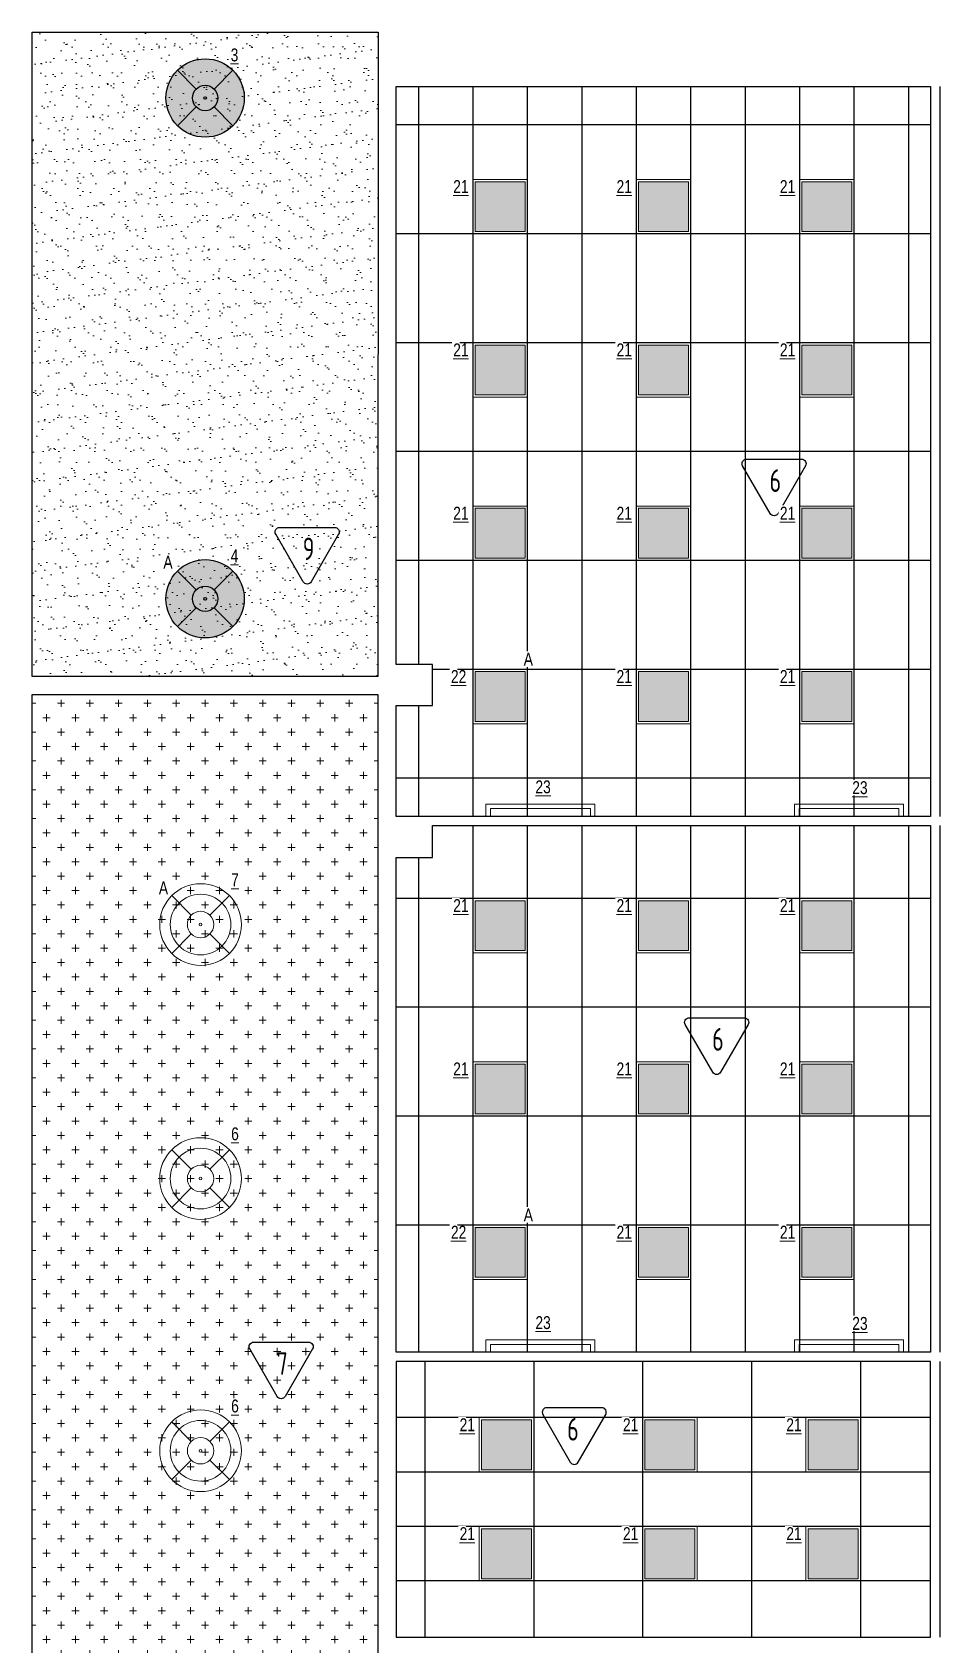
# Model space of a CAD drawing. Header units: millimetres. Extents: x -547274 to 397870, y -45599 to 141350.
# Drawn here: x -25201 to -15200, y 64712 to 82486 of the extents above; entities that cross this region are included whole.
import ezdxf

# ---------------------------------------------------------------- set-up
doc = ezdxf.new("R2010")
doc.units = ezdxf.units.MM
for name, color, linetype, lineweight in [('_ЭОМ_ОБЩ_Освещение_текст тип светильника', 172, 'Continuous', 50), ('_ЭОМ_светильник А', 1, 'Continuous', 35), ('_ЭОМ_светильник Р', 4, 'Continuous', 35), ('АР_Потолки_Штриховка', 252, 'Continuous', 0)]:
    doc.layers.add(name, color=color, linetype=linetype, lineweight=lineweight)
for name, color, linetype in [('X-ref Light', 250, 'Continuous'), ('X-ref Light Emergency', 249, 'Continuous'), ('Штриховка в сечении', 7, 'Continuous')]:
    doc.layers.add(name, color=color, linetype=linetype)
doc.layers.add('АР_Потолок_Покраска', color=7, linetype='Continuous', lineweight=5, true_color=0x007399)
doc.layers.get('X-ref Light').off()
doc.styles.add('ISOCPEUR', font='isocpeur.ttf', dxfattribs={"height": 799.9999999999999})
doc.styles.add('ГОСТ', font='cad.shx', dxfattribs={"width": 0.8})

# ---------------------------------------------------------------- blocks, each defined once
blk = doc.blocks.new('подвесной светильник люстра')
at = {"true_color": 0xf8f6b0, "transparency": 33554687}
h = blk.add_hatch(color=51, dxfattribs=at)
h.dxf.hatch_style = 1
edge = h.paths.add_edge_path()
edge.add_ellipse((0, 0), major_axis=(-431.6666666666836, 0), ratio=0.9999999999999278, start_angle=225.0000000000021, end_angle=314.9999999999979)
edge.add_line((-305.234427212194, 305.234427212194), (-98.99494936611666, 98.99494936611666))
edge.add_ellipse((0, 0), major_axis=(-140.0000000000049, 0), ratio=0.9999999999999304, start_angle=225.000000000002, end_angle=314.999999999998, ccw=False)
edge.add_line((98.99494936612066, 98.99494936611336), (305.2344272121939, 305.2344272121939))
edge = h.paths.add_edge_path()
edge.add_ellipse((0, 0), major_axis=(-140.0000000000049, 0), ratio=0.9999999999999304, start_angle=314.999999999998, end_angle=405.000000000002, ccw=False)
edge.add_line((-98.99494936611666, 98.99494936611666), (-305.234427212194, 305.234427212194))
edge.add_ellipse((0, 0), major_axis=(-431.6666666666836, 0), ratio=0.9999999999999278, start_angle=314.9999999999979, end_angle=405.0000000000014)
edge.add_line((-305.2344272121976, -305.2344272121903), (-98.99494936611669, -98.99494936611666))
edge = h.paths.add_edge_path()
edge.add_ellipse((0, 0), major_axis=(-140.0000000000049, 0), ratio=0.9999999999999304, start_angle=405.000000000002, end_angle=494.999999999998, ccw=False)
edge.add_line((-98.99494936611664, -98.99494936611677), (-305.2344272121976, -305.2344272121903))
edge.add_ellipse((0, 0), major_axis=(-431.6666666666836, 0), ratio=0.9999999999999278, start_angle=405.0000000000014, end_angle=494.9999999999979)
edge.add_line((305.234427212194, -305.234427212194), (98.99494936611669, -98.99494936611666))
edge = h.paths.add_edge_path()
edge.add_ellipse((0, 0), major_axis=(-431.6666666666836, 0), ratio=0.9999999999999278, start_angle=494.9999999999979, end_angle=585.0000000000022)
edge.add_line((305.234427212194, 305.2344272121939), (98.99494936612007, 98.99494936611276))
edge.add_ellipse((0, 0), major_axis=(-140.0000000000049, 0), ratio=0.9999999999999304, start_angle=494.999999999998, end_angle=585.000000000002, ccw=False)
edge.add_line((98.99494936611674, -98.99494936611666), (305.2344272121939, -305.234427212194))
edge = h.paths.add_edge_path()
edge.add_ellipse((0, 0), major_axis=(-140.0000000000049, 0), ratio=0.9999999999999304, start_angle=494.999999999998, end_angle=585.0000000000019)
edge.add_ellipse((0, 0), major_axis=(-140.0000000000049, 0), ratio=0.9999999999999304, start_angle=225.000000000002, end_angle=314.999999999998)
edge.add_ellipse((0, 0), major_axis=(-140.0000000000049, 0), ratio=0.9999999999999304, start_angle=314.999999999998, end_angle=405.000000000002)
edge.add_ellipse((0, 0), major_axis=(-140.0000000000049, 0), ratio=0.9999999999999304, start_angle=405.000000000002, end_angle=494.999999999998)
edge = h.paths.add_edge_path(flags=16)
edge.add_ellipse((0, 0), major_axis=(-14.00000000000909, 0), ratio=0.9999999999987021, start_angle=0, end_angle=360)
at = {"color": 0, "linetype": 'ByBlock', "lineweight": -2}
for points in [[(-305.2344272121991, 305.2344272121991), (-98.99494936611154, 98.99494936611154)], [(305.2344272121991, 305.2344272121991), (98.99494936611882, 98.99494936611154)], [(-98.99494936611154, -98.99494936611154), (-305.2344272121918, -305.2344272121845)], [(98.99494936611154, -98.99494936611154), (305.2344272121991, -305.2344272121991)]]:
    blk.add_lwpolyline(points, dxfattribs=at)
for major_axis, ratio, start_param, end_param in [((-431.6666666666836, 0), 0.9999999999999278, 3.926990816987278, 10.21017612416686), ((-140.0000000000049, 0), 0.9999999999999304, 3.926990816987276, 10.21017612416686), ((-140.0000000000049, 0), 0.9999999999999304, 3.926990816987276, 10.21017612416686), ((-14.00000000000909, 0), 0.9999999999987021, 3.926990816987891, 10.21017612416748)]:
    blk.add_ellipse((0, 0), major_axis=major_axis, ratio=ratio, start_param=start_param, end_param=end_param, dxfattribs=at)
blk = doc.blocks.new('A$C4757d704')
at = {"true_color": 0xf8f6b0, "transparency": 33554687}
h = blk.add_hatch(color=51, dxfattribs=at)
h.dxf.hatch_style = 1
h.paths.add_polyline_path([(213.8624240825741, 686.4852035840837), (131.8888672508434, 768.4587604158228, 0.198841386224367), (0.1738138333512325, 450.347627666637, 0.1989833504630757), (132.0626810841545, 132.06268108414), (213.8624240825695, 213.8624240825578, -0.1989123673796465), (115.9790415045762, 450.1738138333185, -0.1989123673796514)])
edge = h.paths.add_edge_path()
edge.add_arc((450.1738138333512, 450.1738138333185), 334.194772328775, 135.0000000000014, 180)
edge.add_arc((450.1738138333512, 450.1738138333185), 334.194772328775, 180, 224.9999999999975)
edge.add_line((213.8624240825695, 213.8624240825578), (346.9345847065837, 346.9345847065766))
edge.add_ellipse((450.1738138333512, 450.1738138333185), major_axis=(-146.0023180000051, 0), ratio=0.9999999999999303, start_angle=315.0000000000051, end_angle=404.9999999999949, ccw=False)
edge.add_line((346.9345847065838, 553.4130429600605), (213.8624240825741, 686.4852035840837))
edge = h.paths.add_edge_path()
edge.add_line((213.8624240825741, 686.4852035840837), (346.9345847065837, 553.4130429600605))
edge.add_ellipse((450.1738138333512, 450.1738138333185), major_axis=(-146.0023180000051, 0), ratio=0.9999999999999303, start_angle=225.000000000002, end_angle=315.0000000000051, ccw=False)
edge.add_line((553.4130429601197, 553.4130429600615), (686.4852035841284, 686.4852035840837))
edge.add_arc((450.1738138333512, 450.1738138333185), 334.1947723287751, 44.99999999999855, 135.0000000000014)
h.paths.add_polyline_path([(131.8888672508434, 768.4587604158228), (213.8624240825741, 686.4852035840837, -0.4142135623731099), (686.4852035841284, 686.4852035840837), (768.4587604158592, 768.4587604158228, 0.4143735626423198)])
h.paths.add_polyline_path([(768.4587604158592, 768.4587604158228), (686.4852035841284, 686.4852035840837, -0.1989123673796514), (784.3685861621262, 450.1738138333185, -0.1989123673796514), (686.4852035841284, 213.8624240825533), (768.2849465825407, 132.0626810841327, 0.1989833504630816), (900.1738138333512, 450.347627666637, 0.198841386224367)])
edge = h.paths.add_edge_path()
edge.add_line((686.4852035841284, 686.4852035840837), (553.4130429601175, 553.4130429600593))
edge.add_ellipse((450.1738138333512, 450.1738138333185), major_axis=(-146.0023180000051, 0), ratio=0.9999999999999303, start_angle=495.000000000005, end_angle=585.000000000002, ccw=False)
edge.add_line((553.4130429601188, 346.9345847065764), (686.4852035841284, 213.8624240825533))
edge.add_arc((450.1738138333512, 450.1738138333185), 334.194772328775, 315.0000000000014, 360)
edge.add_arc((450.1738138333513, 450.1738138333185), 334.194772328775, 0, 44.99999999999856)
edge = h.paths.add_edge_path()
edge.add_ellipse((450.1738138333512, 450.1738138333185), major_axis=(-146.0023180000051, 0), ratio=0.9999999999999303, start_angle=404.9999999999949, end_angle=495.000000000005, ccw=False)
edge.add_line((346.9345847065837, 346.9345847065765), (213.8624240825695, 213.8624240825578))
edge.add_arc((450.1738138333512, 450.1738138333185), 334.194772328775, 224.9999999999975, 315.0000000000014)
edge.add_line((686.4852035841284, 213.8624240825533), (553.4130429601188, 346.9345847065764))
h.paths.add_polyline_path([(768.2849465825407, 132.0626810841327), (686.4852035841284, 213.8624240825533, -0.4142135623731155), (213.8624240825695, 213.8624240825578), (132.0626810841545, 132.06268108414, 0.4140535802038305)])
edge = h.paths.add_edge_path()
edge.add_ellipse((450.1738138333512, 450.1738138333185), major_axis=(-146.0023180000051, 0), ratio=0.9999999999999303, start_angle=495.000000000005, end_angle=585.0000000000019)
edge.add_ellipse((450.1738138333512, 450.1738138333185), major_axis=(-146.0023180000051, 0), ratio=0.9999999999999303, start_angle=225.000000000002, end_angle=315.0000000000051)
edge.add_ellipse((450.1738138333512, 450.1738138333185), major_axis=(-146.0023180000051, 0), ratio=0.9999999999999303, start_angle=315.0000000000051, end_angle=404.9999999999948)
edge.add_ellipse((450.1738138333512, 450.1738138333185), major_axis=(-146.0023180000051, 0), ratio=0.9999999999999303, start_angle=404.9999999999948, end_angle=495.000000000005)
edge = h.paths.add_edge_path(flags=0)
edge.add_ellipse((450.1738138333512, 450.1738138333185), major_axis=(-14.60023180000948, 0), ratio=0.999999999998702, start_angle=0, end_angle=360)
edge = h.paths.add_edge_path(flags=16)
edge.add_ellipse((450.1738138333512, 450.1738138333185), major_axis=(-14.60023180000948, 0), ratio=0.999999999998702, start_angle=0, end_angle=360)
at = {"layer": 'АР_Потолки_Штриховка', "color": 18, "ltscale": 100, "true_color": 0x000000}
for points in [[(131.8528573591811, 768.4947703074849), (346.9345847065761, 553.4130429600682)], [(768.4947703075213, 768.4947703074849), (553.4130429601264, 553.4130429600682)], [(346.9345847065761, 346.9345847065688), (131.8528573591811, 131.8528573591666)], [(553.4130429601264, 346.9345847065688), (768.4947703075213, 131.852857359152)]]:
    blk.add_lwpolyline(points, dxfattribs=at)
for centre, radius in [((450.1738138333512, 450.347627666637), 450), ((450.1738138333512, 450.1738138333185), 334.194772328775)]:
    blk.add_circle(centre, radius, dxfattribs=at)
for major_axis, ratio, start_param, end_param in [((-146.0023180000051, 0), 0.9999999999999303, 3.926990816987276, 10.21017612416686), ((-146.0023180000051, 0), 0.9999999999999303, 3.926990816987276, 10.21017612416686), ((-14.60023180000948, 0), 0.999999999998702, 3.926990816987891, 10.21017612416748)]:
    blk.add_ellipse((450.1738138333512, 450.1738138333185), major_axis=major_axis, ratio=ratio, start_param=start_param, end_param=end_param, dxfattribs=at)
blk = doc.blocks.new('светильник школа коридор')
at = {"color": 0, "linetype": 'ByBlock', "lineweight": -2}
for points in [[(-318.3209564741701, 318.3209564741665), (-103.2392291267752, 103.2392291267497)], [(318.3209564741701, 318.3209564741665), (103.2392291267752, 103.2392291267497)], [(-103.2392291267752, -103.2392291267497), (-318.3209564741701, -318.3209564741519)], [(103.2392291267752, -103.2392291267497), (318.3209564741701, -318.3209564741665)]]:
    blk.add_lwpolyline(points, dxfattribs=at)
blk.add_circle((0, 0), 334.194772328775, dxfattribs=at)
for major_axis, ratio, start_param, end_param in [((-450.1738138333509, 0), 0.999999999999928, 3.926990816987278, 10.21017612416686), ((-146.0023180000051, 0), 0.9999999999999303, 3.926990816987276, 10.21017612416686), ((-146.0023180000051, 0), 0.9999999999999303, 3.926990816987276, 10.21017612416686), ((-14.60023180000948, 0), 0.999999999998702, 3.926990816987891, 10.21017612416748)]:
    blk.add_ellipse((0, 0), major_axis=major_axis, ratio=ratio, start_param=start_param, end_param=end_param, dxfattribs=at)
blk = doc.blocks.new('Кососвет')
at = {"color": 0, "linetype": 'ByBlock', "lineweight": -2, "ltscale": 40}
for points in [[(-600, 26.38208023784682), (600, 26.38208023784682), (600, -111.2262301087801)], [(-600, 26.38208023784682), (-600, -111.2262301087801)], [(-600, -111.2262301087801), (-550, -111.2262301087801)], [(-550, -23.61791976216773), (550, -23.61791976216773)], [(-550, -111.2262301087801), (-550, -23.61791976216773)], [(600, -111.2262301087801), (550, -111.2262301087801), (550, -23.61791976216773)]]:
    blk.add_lwpolyline(points, dxfattribs=at)
blk = doc.blocks.new('RVE-SLIM-PRIME-595')
at = {"layer": 'Штриховка в сечении', "lineweight": 9, "ltscale": 1000, "true_color": 0xf8f6b0, "transparency": 33554636}
h = blk.add_hatch(color=51, dxfattribs=at)
h.dxf.hatch_style = 1
h.paths.add_polyline_path([(274.9999999999999, 275), (-275, 275), (-275, -274.9999999999999), (275, -274.9999999999999)])
at = {"color": 0, "linetype": 'ByBlock', "lineweight": -2, "ltscale": 40}
for points in [[(300, -300), (-300, -300), (-300, 300), (300, 300)], [(275, -275), (-275, -275), (-275, 275), (275, 275)]]:
    blk.add_lwpolyline(points, close=True, dxfattribs=at)

msp = doc.modelspace()

# ---------------------------------------------------------------- hatches: boundary and pattern name
at = {"layer": 'АР_Потолки_Штриховка', "ltscale": 100, "true_color": 0xf8f6b0}
h = msp.add_hatch(color=51, dxfattribs=at)
h.dxf.hatch_style = 1
h.paths.add_polyline_path([(-20320.69748754452, 80288.37756613805), (-19770.69748754452, 80288.37756613805), (-19770.69748754452, 80838.37756613805), (-20320.69748754452, 80838.37756613805)])
h = msp.add_hatch(color=51, dxfattribs=at)
h.dxf.hatch_style = 1
h.paths.add_polyline_path([(-18520.69748754452, 80288.37756613802), (-17970.69748754452, 80288.37756613802), (-17970.69748754452, 80838.37756613802), (-18520.69748754452, 80838.37756613802)])
h = msp.add_hatch(color=51, dxfattribs=at)
h.dxf.hatch_style = 1
h.paths.add_polyline_path([(-16720.69748754452, 80288.377566138), (-16170.69748754452, 80288.377566138), (-16170.69748754452, 80838.377566138), (-16720.69748754452, 80838.377566138)])
h = msp.add_hatch(color=51, dxfattribs=at)
h.dxf.hatch_style = 1
h.paths.add_polyline_path([(-20320.69748754454, 78488.37756613805), (-19770.69748754454, 78488.37756613805), (-19770.69748754454, 79038.37756613805), (-20320.69748754454, 79038.37756613805)])
h = msp.add_hatch(color=51, dxfattribs=at)
h.dxf.hatch_style = 1
h.paths.add_polyline_path([(-18520.69748754454, 78488.37756613802), (-17970.69748754454, 78488.37756613802), (-17970.69748754454, 79038.37756613802), (-18520.69748754454, 79038.37756613802)])
h = msp.add_hatch(color=51, dxfattribs=at)
h.dxf.hatch_style = 1
h.paths.add_polyline_path([(-16720.69748754454, 78488.377566138), (-16170.69748754454, 78488.377566138), (-16170.69748754454, 79038.377566138), (-16720.69748754454, 79038.377566138)])
h = msp.add_hatch(color=51, dxfattribs=at)
h.dxf.hatch_style = 1
h.paths.add_polyline_path([(-20320.69748754456, 76688.37756613805), (-19770.69748754456, 76688.37756613805), (-19770.69748754456, 77238.37756613805), (-20320.69748754456, 77238.37756613805)])
h = msp.add_hatch(color=51, dxfattribs=at)
h.dxf.hatch_style = 1
h.paths.add_polyline_path([(-18520.69748754456, 76688.37756613802), (-17970.69748754456, 76688.37756613802), (-17970.69748754456, 77238.37756613802), (-18520.69748754456, 77238.37756613802)])
h = msp.add_hatch(color=51, dxfattribs=at)
h.dxf.hatch_style = 1
h.paths.add_polyline_path([(-16720.69748754456, 76688.377566138), (-16170.69748754456, 76688.377566138), (-16170.69748754456, 77238.377566138), (-16720.69748754456, 77238.377566138)])
h = msp.add_hatch(color=51, dxfattribs=at)
h.dxf.hatch_style = 1
h.paths.add_polyline_path([(-20320.69748754458, 74888.37756613805), (-19770.69748754458, 74888.37756613805), (-19770.69748754458, 75438.37756613805), (-20320.69748754458, 75438.37756613805)])
h = msp.add_hatch(color=51, dxfattribs=at)
h.dxf.hatch_style = 1
h.paths.add_polyline_path([(-18520.69748754458, 74888.37756613802), (-17970.69748754458, 74888.37756613802), (-17970.69748754458, 75438.37756613802), (-18520.69748754458, 75438.37756613802)])
h = msp.add_hatch(color=51, dxfattribs=at)
h.dxf.hatch_style = 1
h.paths.add_polyline_path([(-16720.69748754458, 74888.377566138), (-16170.69748754458, 74888.377566138), (-16170.69748754458, 75438.377566138), (-16720.69748754458, 75438.377566138)])
h = msp.add_hatch(color=51, dxfattribs=at)
h.dxf.hatch_style = 1
h.paths.add_polyline_path([(-20320.69748754455, 72363.182458353), (-19770.69748754455, 72363.182458353), (-19770.69748754455, 72913.182458353), (-20320.69748754455, 72913.182458353)])
h = msp.add_hatch(color=51, dxfattribs=at)
h.dxf.hatch_style = 1
h.paths.add_polyline_path([(-18520.69748754455, 72363.18245835297), (-17970.69748754455, 72363.18245835297), (-17970.69748754455, 72913.18245835297), (-18520.69748754455, 72913.18245835297)])
h = msp.add_hatch(color=51, dxfattribs=at)
h.dxf.hatch_style = 1
h.paths.add_polyline_path([(-16720.69748754455, 72363.18245835295), (-16170.69748754455, 72363.18245835295), (-16170.69748754455, 72913.18245835295), (-16720.69748754455, 72913.18245835295)])
h = msp.add_hatch(color=51, dxfattribs=at)
h.dxf.hatch_style = 1
h.paths.add_polyline_path([(-20320.69748754453, 70563.182458353), (-19770.69748754453, 70563.182458353), (-19770.69748754453, 71113.182458353), (-20320.69748754453, 71113.182458353)])
h = msp.add_hatch(color=51, dxfattribs=at)
h.dxf.hatch_style = 1
h.paths.add_polyline_path([(-18520.69748754453, 70563.18245835297), (-17970.69748754453, 70563.18245835297), (-17970.69748754453, 71113.18245835297), (-18520.69748754453, 71113.18245835297)])
h = msp.add_hatch(color=51, dxfattribs=at)
h.dxf.hatch_style = 1
h.paths.add_polyline_path([(-16720.69748754453, 70563.18245835295), (-16170.69748754453, 70563.18245835295), (-16170.69748754453, 71113.18245835295), (-16720.69748754453, 71113.18245835295)])
h = msp.add_hatch(color=51, dxfattribs=at)
h.dxf.hatch_style = 1
h.paths.add_polyline_path([(-20320.6974875445, 68763.182458353), (-19770.6974875445, 68763.182458353), (-19770.6974875445, 69313.182458353), (-20320.6974875445, 69313.182458353)])
h = msp.add_hatch(color=51, dxfattribs=at)
h.dxf.hatch_style = 1
h.paths.add_polyline_path([(-18520.6974875445, 68763.18245835297), (-17970.6974875445, 68763.18245835297), (-17970.6974875445, 69313.18245835297), (-18520.6974875445, 69313.18245835297)])
h = msp.add_hatch(color=51, dxfattribs=at)
h.dxf.hatch_style = 1
h.paths.add_polyline_path([(-16720.6974875445, 68763.18245835295), (-16170.6974875445, 68763.18245835295), (-16170.6974875445, 69313.18245835295), (-16720.6974875445, 69313.18245835295)])
h = msp.add_hatch(color=51, dxfattribs=at)
h.dxf.hatch_style = 1
h.paths.add_polyline_path([(-19699.76911799344, 67190.6824583512), (-20249.76911799344, 67190.6824583512), (-20249.76911799344, 66640.6824583512), (-19699.76911799344, 66640.6824583512)])
h = msp.add_hatch(color=51, dxfattribs=at)
h.dxf.hatch_style = 1
h.paths.add_polyline_path([(-17899.76911799305, 67190.6824583525), (-18449.76911799305, 67190.6824583525), (-18449.76911799305, 66640.6824583525), (-17899.76911799305, 66640.6824583525)])
h = msp.add_hatch(color=51, dxfattribs=at)
h.dxf.hatch_style = 1
h.paths.add_polyline_path([(-16099.76911799344, 67190.6824583525), (-16649.76911799344, 67190.6824583525), (-16649.76911799344, 66640.6824583525), (-16099.76911799344, 66640.6824583525)])
h = msp.add_hatch(color=51, dxfattribs=at)
h.dxf.hatch_style = 1
h.paths.add_polyline_path([(-19699.76911799312, 65990.6824583512), (-20249.76911799312, 65990.6824583512), (-20249.76911799312, 65440.68245835121), (-19699.76911799312, 65440.68245835121)])
h = msp.add_hatch(color=51, dxfattribs=at)
h.dxf.hatch_style = 1
h.paths.add_polyline_path([(-17899.76911799272, 65990.6824583525), (-18449.76911799272, 65990.6824583525), (-18449.76911799272, 65440.6824583525), (-17899.76911799272, 65440.6824583525)])
h = msp.add_hatch(color=51, dxfattribs=at)
h.dxf.hatch_style = 1
h.paths.add_polyline_path([(-16099.76911799312, 65990.6824583525), (-16649.76911799312, 65990.6824583525), (-16649.76911799312, 65440.6824583525), (-16099.76911799312, 65440.6824583525)])
at = {"layer": 'АР_Потолок_Покраска'}
h = msp.add_hatch(dxfattribs=at)
h.set_pattern_fill('AR-SAND', color=256, scale=5)
h.set_pattern_definition([(37.50000000000001, (-229917.4390438058, 47614.56216568952), (-8.000156479920228, 244.7066186646712), [0, -193.04, 0, -215.9, 0, -206.375]), (7.499999999999999, (-229917.4390438058, 47614.56216568952), (224.7616415690013, 358.4125502841771), [0, -104.14, 0, -173.99, 0, -66.67500000000001]), (327.5, (-230073.6490438058, 47614.56216568952), (395.496185120729, 0.718592339272881), [0, -63.5, 0, -228.6, 0, -298.45]), (317.5, (-230073.6490438058, 47614.56216568952), (381.7782262361486, 111.4646616286082), [0, -31.75, 0, -149.86, 0, -171.45])])
h.paths.add_polyline_path([(-21390.66254310397, 82485.6824583531), (-21390.69748754419, 75385.68245835276), (-25200.69748754418, 75385.68245835276), (-25200.69748754418, 82485.68245835308)])
h = msp.add_hatch(dxfattribs=at)
h.set_pattern_fill('CROSS', color=256, scale=25)
h.set_pattern_definition([(0, (0, 0), (158.75, 158.75), [79.375, -238.125]), (90, (39.6875, -39.6875), (-158.75, 158.75), [79.375, -238.125])])
h.paths.add_polyline_path([(-25200.69748754412, 75185.68245835276), (-21390.69748754412, 75185.68245835276), (-21390.69748754418, 61804.84994250041), (-22515.69748754438, 61804.84994250045), (-22515.69748754438, 61655.68245835237), (-24070.69748754398, 61655.68245835237), (-24070.69748754398, 61804.84994250048), (-25200.69748754394, 61804.84994250056), (-25200.69748754378, 71985.84277380133), (-25200.69748754433, 73985.84277380133)])

# ---------------------------------------------------------------- linework, layer by layer
for points in [[(-21390.66254310397, 82485.6824583531), (-21390.69748754419, 75385.68245835276), (-25200.69748754418, 75385.68245835276), (-25200.69748754418, 82485.68245835308)], [(-21190.6974875443, 81886.0726739231), (-15300.69748754488, 81886.0726739231), (-15300.69748754488, 73840.68245835282), (-21190.6974875443, 73840.68245835282), (-21190.6974875443, 75065.68245835276), (-20790.69748754426, 75065.68245835276), (-20790.69748754433, 75515.68262842385), (-21190.6974875443, 75515.68262842385)], [(-25200.69748754412, 75185.68245835276), (-21390.69748754412, 75185.68245835276), (-21390.69748754412, 61655.68245837241), (-25200.69748754389, 61655.68245837241), (-25200.69748754378, 71985.84277380133), (-25200.69748754433, 73985.84277380133)], [(-20790.69748754426, 73390.68228828174), (-20790.69748754426, 73740.68245835282), (-15300.6974875443, 73740.68245835282), (-15300.6974875443, 67935.68245835311), (-21190.69748754441, 67935.68245835311), (-21190.6974875445, 73390.68228828174)], [(-15300.6974875443, 67835.68245835253), (-21190.69748754441, 67835.68245835253), (-21190.69748754441, 64795.68245835253), (-15300.6974875443, 64795.68245835253)]]:
    msp.add_lwpolyline(points, close=True)
for points in [[(-20945.69748754459, 81886.0726739231), (-20945.69748754459, 75515.68262842385)], [(-20345.69748754459, 81886.0726739231), (-20345.69748754459, 73840.68245835282)], [(-19745.69748754459, 81886.0726739231), (-19745.69748754459, 73840.68245835282)], [(-19145.69748754459, 81886.0726739231), (-19145.69748754459, 73840.68245835282)], [(-18545.69748754459, 81886.0726739231), (-18545.69748754459, 73840.68245835282)], [(-17945.69748754459, 81886.0726739231), (-17945.69748754459, 73840.68245835282)], [(-17345.69748754459, 81886.0726739231), (-17345.69748754459, 73840.68245835282)], [(-16745.69748754459, 81886.0726739231), (-16745.69748754459, 73840.68245835282)], [(-16145.69748754459, 81886.0726739231), (-16145.69748754459, 73840.68245835282)], [(-15545.69748754459, 81886.0726739231), (-15545.69748754459, 73840.68245835282)], [(-15200.69748754473, 81886.07267392304), (-15200.36199654768, 73840.68245835282)], [(-15300.69748754488, 81463.37756613799), (-21190.69748754431, 81463.37756613806)], [(-15300.69748754488, 80263.37756613799), (-21190.69748754432, 80263.37756613806)], [(-15300.69748754488, 79063.37756613799), (-21190.69748754434, 79063.37756613806)], [(-15300.69748754488, 77863.37756613799), (-21190.69748754435, 77863.37756613806)], [(-15300.69748754488, 76663.37756613799), (-21190.69748754437, 76663.37756613806)], [(-15300.69748754488, 75463.37756613799), (-20790.69748754432, 75463.37756613806)], [(-20945.69748754459, 75065.68245835276), (-20945.69748754459, 73840.68245835282)], [(-15300.69748754488, 74263.37756613799), (-21190.6974875444, 74263.37756613806)], [(-20345.69748754459, 73740.68245835282), (-20345.69748754459, 67935.68245835311)], [(-19745.69748754459, 73740.68245835282), (-19745.69748754459, 67935.68245835311)], [(-19145.69748754459, 73740.68245835282), (-19145.69748754459, 67935.68245835311)], [(-18545.69748754459, 73740.68245835282), (-18545.69748754459, 67935.68245835311)], [(-17945.69748754459, 73740.68245835282), (-17945.69748754459, 67935.68245835311)], [(-17345.69748754459, 73740.68245835282), (-17345.69748754459, 67935.68245835311)], [(-16745.69748754459, 73740.68245835282), (-16745.69748754459, 67935.68245835311)], [(-16145.69748754459, 73740.68245835282), (-16145.69748754459, 67935.68245835311)], [(-15545.69748754459, 73740.68245835282), (-15545.69748754459, 67935.68245835311)], [(-15200.69748754488, 73740.68245835282), (-15200.6974875443, 67935.68245835311)], [(-20945.69748754459, 73390.68228828174), (-20945.69748754459, 67935.68245835311)], [(-15300.6974875443, 72938.18245835297), (-21190.69748754449, 72938.18245835288)], [(-15300.6974875443, 71738.18245835297), (-21190.69748754448, 71738.18245835288)], [(-15300.6974875443, 70538.18245835297), (-21190.69748754446, 70538.18245835288)], [(-15300.6974875443, 69338.18245835297), (-21190.69748754444, 69338.18245835288)], [(-20874.76911799378, 67835.68245835253), (-20874.76911799268, 64795.68245835253)], [(-19674.76911799378, 67835.68245835253), (-19674.76911799268, 64795.68245835253)], [(-18474.76911799378, 67835.68245835253), (-18474.76911799268, 64795.68245835253)], [(-17274.76911799378, 67835.68245835253), (-17274.76911799268, 64795.68245835253)], [(-16074.76911799377, 67835.68245835253), (-16074.76911799268, 64795.68245835253)], [(-15200.6974875443, 67835.68245835253), (-15200.6974875443, 64795.68245835253)], [(-15300.6974875443, 67215.68245835253), (-21190.69748754441, 67215.68245835253)], [(-15300.6974875443, 66615.68245835253), (-21190.69748754441, 66615.68245835253)], [(-15300.6974875443, 66015.68245835253), (-21190.69748754441, 66015.68245835253)], [(-15300.6974875443, 65415.68245835253), (-21190.69748754441, 65415.68245835253)]]:
    msp.add_lwpolyline(points)
for points in [[(-17328.8880297348, 77780.82274777569), (-16722.67008900546, 77780.82274777546, -0.5773494962845065), (-16679.36883988857, 77705.82298507982), (-16982.47772440509, 77180.82299687165, -0.5773541042744643), (-17069.08055241659, 77180.82299687165), (-17372.18921438031, 77705.82259960832, -0.5773491286020777), (-17328.8880297348, 77780.82274777569, -1.710881644036777e-06)], [(-22473.94778146112, 77028.53891750434), (-21867.72984073177, 77028.5389175041, -0.5773494962845065), (-21824.42859161488, 76953.53915480847), (-22127.5374761314, 76428.5391666003, -0.5773541042744643), (-22214.1403041429, 76428.5391666003), (-22517.24896610662, 76953.53876933697, -0.5773491286020777), (-22473.94778146112, 77028.53891750434, -1.710881644036777e-06)], [(-17961.44666365889, 71622.44767700901), (-17355.22872292955, 71622.44767700878, -0.5773494962845065), (-17311.92747381266, 71547.44791431315), (-17615.03635832918, 71022.44792610497, -0.5773541042744643), (-17701.63918634068, 71022.44792610497), (-18004.7478483044, 71547.44752884164, -0.5773491286020777), (-17961.44666365889, 71622.44767700901, -1.710881644036777e-06)], [(-22761.39684871101, 68048.50763228706), (-22155.17890798167, 68048.50763228683, -0.5773494962845065), (-22111.87765886477, 67973.5078695912), (-22414.9865433813, 67448.507881383, -0.5773541042744643), (-22501.58937139279, 67448.507881383), (-22804.69803335652, 67973.50748411969, -0.5773491286020777), (-22761.39684871101, 68048.50763228706, -1.710881644036777e-06)], [(-18924.86452520531, 67325.1183818524), (-19531.08246593465, 67325.11838185217, 0.5773494962845065), (-19574.38371505155, 67250.11861915654), (-19271.27483053503, 66725.11863094836, 0.5773541042744643), (-19184.67200252353, 66725.11863094836), (-18881.56334055981, 67250.11823368503, 0.5773491286020777), (-18924.86452520531, 67325.1183818524, 1.710881644036777e-06)]]:
    msp.add_lwpolyline(points, format="xyb")
at = {"layer": 'АР_Потолки_Штриховка', "color": 18, "ltscale": 100, "true_color": 0x000000}
for points in [[(-19745.69748754452, 80263.37756613805), (-20345.69748754452, 80263.37756613805), (-20345.69748754452, 80863.37756613805), (-19745.69748754452, 80863.37756613805)], [(-19770.69748754452, 80288.37756613805), (-20320.69748754452, 80288.37756613805), (-20320.69748754452, 80838.37756613805), (-19770.69748754452, 80838.37756613805)], [(-17945.69748754452, 80263.37756613802), (-18545.69748754452, 80263.37756613802), (-18545.69748754452, 80863.37756613802), (-17945.69748754452, 80863.37756613802)], [(-17970.69748754452, 80288.37756613802), (-18520.69748754452, 80288.37756613802), (-18520.69748754452, 80838.37756613802), (-17970.69748754452, 80838.37756613802)], [(-16145.69748754452, 80263.377566138), (-16745.69748754452, 80263.377566138), (-16745.69748754452, 80863.377566138), (-16145.69748754452, 80863.377566138)], [(-16170.69748754452, 80288.377566138), (-16720.69748754452, 80288.377566138), (-16720.69748754452, 80838.377566138), (-16170.69748754452, 80838.377566138)], [(-19745.69748754454, 78463.37756613805), (-20345.69748754454, 78463.37756613805), (-20345.69748754454, 79063.37756613805), (-19745.69748754454, 79063.37756613805)], [(-19770.69748754454, 78488.37756613805), (-20320.69748754454, 78488.37756613805), (-20320.69748754454, 79038.37756613805), (-19770.69748754454, 79038.37756613805)], [(-17945.69748754454, 78463.37756613802), (-18545.69748754454, 78463.37756613802), (-18545.69748754454, 79063.37756613802), (-17945.69748754454, 79063.37756613802)], [(-17970.69748754454, 78488.37756613802), (-18520.69748754454, 78488.37756613802), (-18520.69748754454, 79038.37756613802), (-17970.69748754454, 79038.37756613802)], [(-16145.69748754454, 78463.377566138), (-16745.69748754454, 78463.377566138), (-16745.69748754454, 79063.377566138), (-16145.69748754454, 79063.377566138)], [(-16170.69748754454, 78488.377566138), (-16720.69748754454, 78488.377566138), (-16720.69748754454, 79038.377566138), (-16170.69748754454, 79038.377566138)], [(-19745.69748754456, 76663.37756613805), (-20345.69748754456, 76663.37756613805), (-20345.69748754456, 77263.37756613805), (-19745.69748754456, 77263.37756613805)], [(-19770.69748754456, 76688.37756613805), (-20320.69748754456, 76688.37756613805), (-20320.69748754456, 77238.37756613805), (-19770.69748754456, 77238.37756613805)], [(-17945.69748754456, 76663.37756613802), (-18545.69748754456, 76663.37756613802), (-18545.69748754456, 77263.37756613802), (-17945.69748754456, 77263.37756613802)], [(-17970.69748754456, 76688.37756613802), (-18520.69748754456, 76688.37756613802), (-18520.69748754456, 77238.37756613802), (-17970.69748754456, 77238.37756613802)], [(-16145.69748754456, 76663.377566138), (-16745.69748754456, 76663.377566138), (-16745.69748754456, 77263.377566138), (-16145.69748754456, 77263.377566138)], [(-16170.69748754456, 76688.377566138), (-16720.69748754456, 76688.377566138), (-16720.69748754456, 77238.377566138), (-16170.69748754456, 77238.377566138)], [(-19745.69748754458, 74863.37756613805), (-20345.69748754458, 74863.37756613805), (-20345.69748754458, 75463.37756613805), (-19745.69748754458, 75463.37756613805)], [(-19770.69748754458, 74888.37756613805), (-20320.69748754458, 74888.37756613805), (-20320.69748754458, 75438.37756613805), (-19770.69748754458, 75438.37756613805)], [(-17945.69748754458, 74863.37756613802), (-18545.69748754458, 74863.37756613802), (-18545.69748754458, 75463.37756613802), (-17945.69748754458, 75463.37756613802)], [(-17970.69748754458, 74888.37756613802), (-18520.69748754458, 74888.37756613802), (-18520.69748754458, 75438.37756613802), (-17970.69748754458, 75438.37756613802)], [(-16145.69748754458, 74863.377566138), (-16745.69748754458, 74863.377566138), (-16745.69748754458, 75463.377566138), (-16145.69748754458, 75463.377566138)], [(-16170.69748754458, 74888.377566138), (-16720.69748754458, 74888.377566138), (-16720.69748754458, 75438.377566138), (-16170.69748754458, 75438.377566138)], [(-19745.69748754455, 72338.182458353), (-20345.69748754455, 72338.182458353), (-20345.69748754455, 72938.182458353), (-19745.69748754455, 72938.182458353)], [(-19770.69748754455, 72363.182458353), (-20320.69748754455, 72363.182458353), (-20320.69748754455, 72913.182458353), (-19770.69748754455, 72913.182458353)], [(-17945.69748754455, 72338.18245835297), (-18545.69748754455, 72338.18245835297), (-18545.69748754455, 72938.18245835297), (-17945.69748754455, 72938.18245835297)], [(-17970.69748754455, 72363.18245835297), (-18520.69748754455, 72363.18245835297), (-18520.69748754455, 72913.18245835297), (-17970.69748754455, 72913.18245835297)], [(-16145.69748754455, 72338.18245835295), (-16745.69748754455, 72338.18245835295), (-16745.69748754455, 72938.18245835295), (-16145.69748754455, 72938.18245835295)], [(-16170.69748754455, 72363.18245835295), (-16720.69748754455, 72363.18245835295), (-16720.69748754455, 72913.18245835295), (-16170.69748754455, 72913.18245835295)], [(-19745.69748754453, 70538.182458353), (-20345.69748754453, 70538.182458353), (-20345.69748754453, 71138.182458353), (-19745.69748754453, 71138.182458353)], [(-19770.69748754453, 70563.182458353), (-20320.69748754453, 70563.182458353), (-20320.69748754453, 71113.182458353), (-19770.69748754453, 71113.182458353)], [(-17945.69748754453, 70538.18245835297), (-18545.69748754453, 70538.18245835297), (-18545.69748754453, 71138.18245835297), (-17945.69748754453, 71138.18245835297)], [(-17970.69748754453, 70563.18245835297), (-18520.69748754453, 70563.18245835297), (-18520.69748754453, 71113.18245835297), (-17970.69748754453, 71113.18245835297)], [(-16145.69748754453, 70538.18245835295), (-16745.69748754453, 70538.18245835295), (-16745.69748754453, 71138.18245835295), (-16145.69748754453, 71138.18245835295)], [(-16170.69748754453, 70563.18245835295), (-16720.69748754453, 70563.18245835295), (-16720.69748754453, 71113.18245835295), (-16170.69748754453, 71113.18245835295)], [(-19745.6974875445, 68738.182458353), (-20345.6974875445, 68738.182458353), (-20345.6974875445, 69338.182458353), (-19745.6974875445, 69338.182458353)], [(-17945.6974875445, 68738.18245835297), (-18545.6974875445, 68738.18245835297), (-18545.6974875445, 69338.18245835297), (-17945.6974875445, 69338.18245835297)], [(-16145.6974875445, 68738.18245835295), (-16745.6974875445, 68738.18245835295), (-16745.6974875445, 69338.18245835295), (-16145.6974875445, 69338.18245835295)], [(-19770.6974875445, 68763.182458353), (-20320.6974875445, 68763.182458353), (-20320.6974875445, 69313.182458353), (-19770.6974875445, 69313.182458353)], [(-17970.6974875445, 68763.18245835297), (-18520.6974875445, 68763.18245835297), (-18520.6974875445, 69313.18245835297), (-17970.6974875445, 69313.18245835297)], [(-16170.6974875445, 68763.18245835295), (-16720.6974875445, 68763.18245835295), (-16720.6974875445, 69313.18245835295), (-16170.6974875445, 69313.18245835295)]]:
    msp.add_lwpolyline(points, close=True, dxfattribs=at)
at = {"layer": 'АР_Потолки_Штриховка', "color": 18, "lineweight": 18, "ltscale": 100, "true_color": 0x000000}
for points in [[(-19745.69748754457, 80263.37756613808), (-20345.69748754457, 80263.37756613808), (-20345.69748754457, 80863.37756613808), (-19745.69748754457, 80863.37756613808)], [(-19770.69748754457, 80288.37756613808), (-20320.69748754457, 80288.37756613808), (-20320.69748754457, 80838.37756613808), (-19770.69748754457, 80838.37756613808)], [(-17945.69748754457, 80263.37756613808), (-18545.69748754457, 80263.37756613808), (-18545.69748754457, 80863.37756613808), (-17945.69748754457, 80863.37756613808)], [(-17970.69748754457, 80288.37756613808), (-18520.69748754457, 80288.37756613808), (-18520.69748754457, 80838.37756613808), (-17970.69748754457, 80838.37756613808)], [(-16145.69748754457, 80263.37756613802), (-16745.69748754457, 80263.37756613802), (-16745.69748754457, 80863.37756613802), (-16145.69748754457, 80863.37756613802)], [(-16170.69748754457, 80288.37756613802), (-16720.69748754457, 80288.37756613802), (-16720.69748754457, 80838.37756613802), (-16170.69748754457, 80838.37756613802)], [(-19745.69748754457, 78463.37756613808), (-20345.69748754457, 78463.37756613808), (-20345.69748754457, 79063.37756613808), (-19745.69748754457, 79063.37756613808)], [(-19770.69748754457, 78488.37756613808), (-20320.69748754457, 78488.37756613808), (-20320.69748754457, 79038.37756613808), (-19770.69748754457, 79038.37756613808)], [(-17945.69748754457, 78463.37756613808), (-18545.69748754457, 78463.37756613808), (-18545.69748754457, 79063.37756613808), (-17945.69748754457, 79063.37756613808)], [(-17970.69748754457, 78488.37756613808), (-18520.69748754457, 78488.37756613808), (-18520.69748754457, 79038.37756613808), (-17970.69748754457, 79038.37756613808)], [(-16145.69748754457, 78463.37756613802), (-16745.69748754457, 78463.37756613802), (-16745.69748754457, 79063.37756613802), (-16145.69748754457, 79063.37756613802)], [(-16170.69748754457, 78488.37756613802), (-16720.69748754457, 78488.37756613802), (-16720.69748754457, 79038.37756613802), (-16170.69748754457, 79038.37756613802)], [(-19745.69748754457, 76663.37756613808), (-20345.69748754457, 76663.37756613808), (-20345.69748754457, 77263.37756613808), (-19745.69748754457, 77263.37756613808)], [(-19770.69748754457, 76688.37756613808), (-20320.69748754457, 76688.37756613808), (-20320.69748754457, 77238.37756613808), (-19770.69748754457, 77238.37756613808)], [(-17945.69748754457, 76663.37756613808), (-18545.69748754457, 76663.37756613808), (-18545.69748754457, 77263.37756613808), (-17945.69748754457, 77263.37756613808)], [(-17970.69748754457, 76688.37756613808), (-18520.69748754457, 76688.37756613808), (-18520.69748754457, 77238.37756613808), (-17970.69748754457, 77238.37756613808)], [(-16145.69748754457, 76663.37756613802), (-16745.69748754457, 76663.37756613802), (-16745.69748754457, 77263.37756613802), (-16145.69748754457, 77263.37756613802)], [(-16170.69748754457, 76688.37756613802), (-16720.69748754457, 76688.37756613802), (-16720.69748754457, 77238.37756613802), (-16170.69748754457, 77238.37756613802)], [(-19745.69748754457, 74863.37756613808), (-20345.69748754457, 74863.37756613808), (-20345.69748754457, 75463.37756613808), (-19745.69748754457, 75463.37756613808)], [(-19770.69748754457, 74888.37756613808), (-20320.69748754457, 74888.37756613808), (-20320.69748754457, 75438.37756613808), (-19770.69748754457, 75438.37756613808)], [(-17945.69748754457, 74863.37756613808), (-18545.69748754457, 74863.37756613808), (-18545.69748754457, 75463.37756613808), (-17945.69748754457, 75463.37756613808)], [(-17970.69748754457, 74888.37756613808), (-18520.69748754457, 74888.37756613808), (-18520.69748754457, 75438.37756613808), (-17970.69748754457, 75438.37756613808)], [(-16145.69748754457, 74863.37756613802), (-16745.69748754457, 74863.37756613802), (-16745.69748754457, 75463.37756613802), (-16145.69748754457, 75463.37756613802)], [(-16170.69748754457, 74888.37756613802), (-16720.69748754457, 74888.37756613802), (-16720.69748754457, 75438.37756613802), (-16170.69748754457, 75438.37756613802)], [(-19745.69748754457, 72338.18245835303), (-20345.69748754457, 72338.18245835303), (-20345.69748754457, 72938.18245835303), (-19745.69748754457, 72938.18245835303)], [(-19770.69748754457, 72363.18245835303), (-20320.69748754457, 72363.18245835303), (-20320.69748754457, 72913.18245835303), (-19770.69748754457, 72913.18245835303)], [(-17945.69748754457, 72338.18245835303), (-18545.69748754457, 72338.18245835303), (-18545.69748754457, 72938.18245835303), (-17945.69748754457, 72938.18245835303)], [(-17970.69748754457, 72363.18245835303), (-18520.69748754457, 72363.18245835303), (-18520.69748754457, 72913.18245835303), (-17970.69748754457, 72913.18245835303)], [(-16145.69748754457, 72338.18245835297), (-16745.69748754457, 72338.18245835297), (-16745.69748754457, 72938.18245835297), (-16145.69748754457, 72938.18245835297)], [(-16170.69748754457, 72363.18245835297), (-16720.69748754457, 72363.18245835297), (-16720.69748754457, 72913.18245835297), (-16170.69748754457, 72913.18245835297)], [(-19745.69748754457, 70538.18245835303), (-20345.69748754457, 70538.18245835303), (-20345.69748754457, 71138.18245835303), (-19745.69748754457, 71138.18245835303)], [(-19770.69748754457, 70563.18245835303), (-20320.69748754457, 70563.18245835303), (-20320.69748754457, 71113.18245835303), (-19770.69748754457, 71113.18245835303)], [(-17945.69748754457, 70538.18245835303), (-18545.69748754457, 70538.18245835303), (-18545.69748754457, 71138.18245835303), (-17945.69748754457, 71138.18245835303)], [(-17970.69748754457, 70563.18245835303), (-18520.69748754457, 70563.18245835303), (-18520.69748754457, 71113.18245835303), (-17970.69748754457, 71113.18245835303)], [(-16145.69748754457, 70538.18245835297), (-16745.69748754457, 70538.18245835297), (-16745.69748754457, 71138.18245835297), (-16145.69748754457, 71138.18245835297)], [(-16170.69748754457, 70563.18245835297), (-16720.69748754457, 70563.18245835297), (-16720.69748754457, 71113.18245835297), (-16170.69748754457, 71113.18245835297)], [(-19745.69748754457, 68738.18245835303), (-20345.69748754457, 68738.18245835303), (-20345.69748754457, 69338.18245835303), (-19745.69748754457, 69338.18245835303)], [(-17945.69748754457, 68738.18245835303), (-18545.69748754457, 68738.18245835303), (-18545.69748754457, 69338.18245835303), (-17945.69748754457, 69338.18245835303)], [(-16145.69748754457, 68738.18245835297), (-16745.69748754457, 68738.18245835297), (-16745.69748754457, 69338.18245835297), (-16145.69748754457, 69338.18245835297)], [(-19770.69748754457, 68763.18245835303), (-20320.69748754457, 68763.18245835303), (-20320.69748754457, 69313.18245835303), (-19770.69748754457, 69313.18245835303)], [(-17970.69748754457, 68763.18245835303), (-18520.69748754457, 68763.18245835303), (-18520.69748754457, 69313.18245835303), (-17970.69748754457, 69313.18245835303)], [(-16170.69748754457, 68763.18245835297), (-16720.69748754457, 68763.18245835297), (-16720.69748754457, 69313.18245835297), (-16170.69748754457, 69313.18245835297)]]:
    msp.add_lwpolyline(points, close=True, dxfattribs=at)

# ---------------------------------------------------------------- block references
at = {"layer": '_ЭОМ_светильник А', "color": 18, "lineweight": 18, "ltscale": 100, "true_color": 0x000000}
for name, p in [('подвесной светильник люстра', (-23295.71052791092, 76241.10532967528)), ('RVE-SLIM-PRIME-595', (-20045.69748754457, 75163.37756613808)), ('RVE-SLIM-PRIME-595', (-20045.69748754457, 69038.18245835303))]:
    msp.add_blockref(name, p, dxfattribs=at)
at = {"layer": '_ЭОМ_светильник Р', "color": 18, "lineweight": 18, "ltscale": 100, "true_color": 0x000000}
for name, p in [('подвесной светильник люстра', (-23295.68567512587, 81761.1396595567)), ('RVE-SLIM-PRIME-595', (-20045.69748754422, 80563.3630655212)), ('RVE-SLIM-PRIME-595', (-18245.69748754422, 80563.3630655212)), ('RVE-SLIM-PRIME-595', (-16445.69748754422, 80563.36306552115)), ('RVE-SLIM-PRIME-595', (-20045.69748754422, 78763.3630655212)), ('RVE-SLIM-PRIME-595', (-18245.69748754422, 78763.3630655212)), ('RVE-SLIM-PRIME-595', (-16445.69748754422, 78763.36306552115)), ('RVE-SLIM-PRIME-595', (-20045.69748754422, 76963.3630655212)), ('RVE-SLIM-PRIME-595', (-18245.69748754422, 76963.3630655212)), ('RVE-SLIM-PRIME-595', (-16445.69748754422, 76963.36306552115)), ('RVE-SLIM-PRIME-595', (-18245.69748754422, 75163.3630655212)), ('RVE-SLIM-PRIME-595', (-16445.69748754422, 75163.36306552115)), ('Кососвет', (-19600.69748754492, 73951.9086884616)), ('Кососвет', (-16200.69748754492, 73951.9086884616)), ('RVE-SLIM-PRIME-595', (-20045.69748754422, 72638.16795773615)), ('RVE-SLIM-PRIME-595', (-18245.69748754422, 72638.16795773615)), ('RVE-SLIM-PRIME-595', (-16445.69748754422, 72638.16795773609)), ('RVE-SLIM-PRIME-595', (-20045.69748754422, 70838.16795773615)), ('RVE-SLIM-PRIME-595', (-18245.69748754422, 70838.16795773615)), ('RVE-SLIM-PRIME-595', (-16445.69748754422, 70838.16795773609)), ('светильник школа коридор', (-23345.69748754411, 69850.67976960514)), ('RVE-SLIM-PRIME-595', (-18245.69748754422, 69038.16795773615)), ('RVE-SLIM-PRIME-595', (-16445.69748754422, 69038.16795773609)), ('Кососвет', (-19600.69748754492, 68046.90868846193)), ('Кососвет', (-16200.69748754492, 68046.90868846193)), ('светильник школа коридор', (-23345.69748754411, 66850.67976960514)), ('RVE-SLIM-PRIME-595', (-19974.76911799279, 66915.68245835128)), ('RVE-SLIM-PRIME-595', (-18174.76911799256, 66915.68245835256)), ('RVE-SLIM-PRIME-595', (-16374.76911799279, 66915.68245835256)), ('RVE-SLIM-PRIME-595', (-19974.76911799279, 65715.68245835128)), ('RVE-SLIM-PRIME-595', (-18174.76911799256, 65715.68245835256)), ('RVE-SLIM-PRIME-595', (-16374.76911799279, 65715.68245835256))]:
    msp.add_blockref(name, p, dxfattribs=at)
at = {"layer": 'X-ref Light', "linetype": 'ByBlock', "ltscale": 40}
for p in [(-23795.8713013774, 72200.50595577175), (-23795.8713013774, 69400.50595577175), (-23795.8713013774, 66400.50595577175)]:
    msp.add_blockref('A$C4757d704', p, dxfattribs=at)
at = {"layer": 'X-ref Light', "color": 18, "linetype": 'ByBlock', "lineweight": 18, "ltscale": 40, "true_color": 0x000000}
for p in [(-23795.8713013775, 72200.5059557718), (-23795.8713013775, 69400.5059557718), (-23795.8713013775, 66400.5059557718)]:
    msp.add_blockref('A$C4757d704', p, dxfattribs=at)
at = {"layer": 'X-ref Light Emergency', "linetype": 'ByBlock', "ltscale": 40}
for p in [(-23295.6856751259, 81761.13965955666), (-23295.71052791092, 76241.10532967528)]:
    msp.add_blockref('подвесной светильник люстра', p, dxfattribs=at)
at = {"layer": 'X-ref Light Emergency', "color": 18, "linetype": 'ByBlock', "lineweight": 18, "ltscale": 40, "true_color": 0x000000}
for p in [(-23295.68567512587, 81761.1396595567), (-23295.71052791092, 76241.10532967528)]:
    msp.add_blockref('подвесной светильник люстра', p, dxfattribs=at)

# ---------------------------------------------------------------- texts
at = {"char_height": 250, "width": 294.3337657886732, "style": 'ISOCPEUR'}
for s, insert, attachment_point in [('{\\W0.7;6}', (-17075.19579160717, 77668.74071225653), 1), ('{\\W0.7;9}', (-22220.25554333348, 76916.45688198518), 1), ('{\\W0.7;6}', (-17707.75442553125, 71510.36564148986), 1), ('{\\W0.7;7}', (-22507.70461058337, 67936.42559676792), 1), ('{\\W0.7;6}', (-19178.55676333295, 67213.03634633325), 3)]:
    msp.add_mtext(s, dxfattribs=dict(at, insert=insert, attachment_point=attachment_point))

# ---------------------------------------------------------------- next in the draw order: texts
at = {"layer": '_ЭОМ_ОБЩ_Освещение_текст тип светильника', "color": 18, "lineweight": 18, "ltscale": 40, "true_color": 0x000000, "char_height": 142.1875, "width": 55.871829552576, "attachment_point": 1, "style": 'ГОСТ', "bg_fill": 3, "box_fill_scale": 1.1, "bg_fill_color": 256, "bg_fill_transparency": 0}
for s, insert in [('{\\L3}', (-23014.31390175231, 82306.63991729514)), ('{\\L21}', (-20562.07999964485, 80855.78440031115)), ('{\\L21}', (-18762.07999964485, 80855.78440031115)), ('{\\L21}', (-16962.07999964485, 80855.7844003111)), ('{\\L21}', (-20562.07999964485, 79055.78440031115)), ('{\\L21}', (-18762.07999964485, 79055.78440031115)), ('{\\L21}', (-16962.07999964485, 79055.7844003111)), ('{\\L21}', (-20562.07999964485, 77255.78440031115)), ('{\\L21}', (-18762.07999964485, 77255.78440031115)), ('{\\L21}', (-16962.07999964485, 77255.7844003111)), ('{\\L4}', (-23014.33875453736, 76786.60558741371)), ('{\\L22}', (-20586.887300341, 75455.79890092803)), ('{\\L21}', (-18762.07999964485, 75455.78440031115)), ('{\\L21}', (-16962.07999964485, 75455.7844003111)), ('{\\L23}', (-19656.12179401384, 74239.06436849332)), ('{\\L23}', (-16164.35186095031, 74230.39712843804)), ('{\\L21}', (-20562.07999964485, 72930.5892925261)), ('{\\L21}', (-18762.07999964485, 72930.5892925261)), ('{\\L21}', (-16962.07999964485, 72930.58929252604)), ('{\\L21}', (-20562.07999964485, 71130.5892925261)), ('{\\L21}', (-18762.07999964485, 71130.5892925261)), ('{\\L21}', (-16962.07999964485, 71130.58929252604)), ('{\\L6}', (-23009.04103683781, 70414.86932187589)), ('{\\L22}', (-20586.887300341, 69330.60379314297)), ('{\\L21}', (-18762.07999964485, 69330.5892925261)), ('{\\L21}', (-16962.07999964485, 69330.58929252604)), ('{\\L23}', (-19656.12179401384, 68334.06436849365)), ('{\\L23}', (-16164.35186095031, 68325.39712843837)), ('{\\L6}', (-23009.04103683781, 67414.86932187589)), ('{\\L21}', (-20491.15163009342, 67208.10379314123)), ('{\\L21}', (-18691.15163009318, 67208.10379314251)), ('{\\L21}', (-16891.15163009342, 67208.10379314251)), ('{\\L21}', (-20491.15163009342, 66008.10379314123)), ('{\\L21}', (-18691.15163009318, 66008.10379314251)), ('{\\L21}', (-16891.15163009342, 66008.10379314251))]:
    msp.add_mtext(s, dxfattribs=dict(at, insert=insert))
at = {"layer": '_ЭОМ_светильник А', "color": 18, "lineweight": 18, "ltscale": 100, "true_color": 0x000000, "char_height": 142.1875, "width": 86.04374658316377, "attachment_point": 1, "style": 'ГОСТ', "bg_fill": 3, "box_fill_scale": 1.1, "bg_fill_color": 256, "bg_fill_transparency": 0}
for insert in [(-23755.49806402375, 76715.94689640493), (-19784.68859188417, 75646.799717724), (-23805.48502365693, 73125.52111526582, 4.999999999999952e-09), (-19784.68859188417, 69521.60460993895)]:
    msp.add_mtext('А', dxfattribs=dict(at, insert=insert))

# ---------------------------------------------------------------- next in the draw order: block references
at = {"layer": '_ЭОМ_светильник А', "color": 18, "lineweight": 18, "ltscale": 100, "true_color": 0x000000}
msp.add_blockref('светильник школа коридор', (-23345.69748754411, 72650.67976960514), dxfattribs=at)

# ---------------------------------------------------------------- next in the draw order: texts
at = {"layer": '_ЭОМ_ОБЩ_Освещение_текст тип светильника', "color": 18, "lineweight": 18, "ltscale": 40, "true_color": 0x000000, "insert": (-23009.04103683781, 73214.86932187589), "char_height": 142.1875, "width": 55.871829552576, "attachment_point": 1, "style": 'ГОСТ', "bg_fill": 3, "box_fill_scale": 1.1, "bg_fill_color": 256, "bg_fill_transparency": 0}
msp.add_mtext('{\\L7}', dxfattribs=at)

doc.saveas('drawing.dxf')
